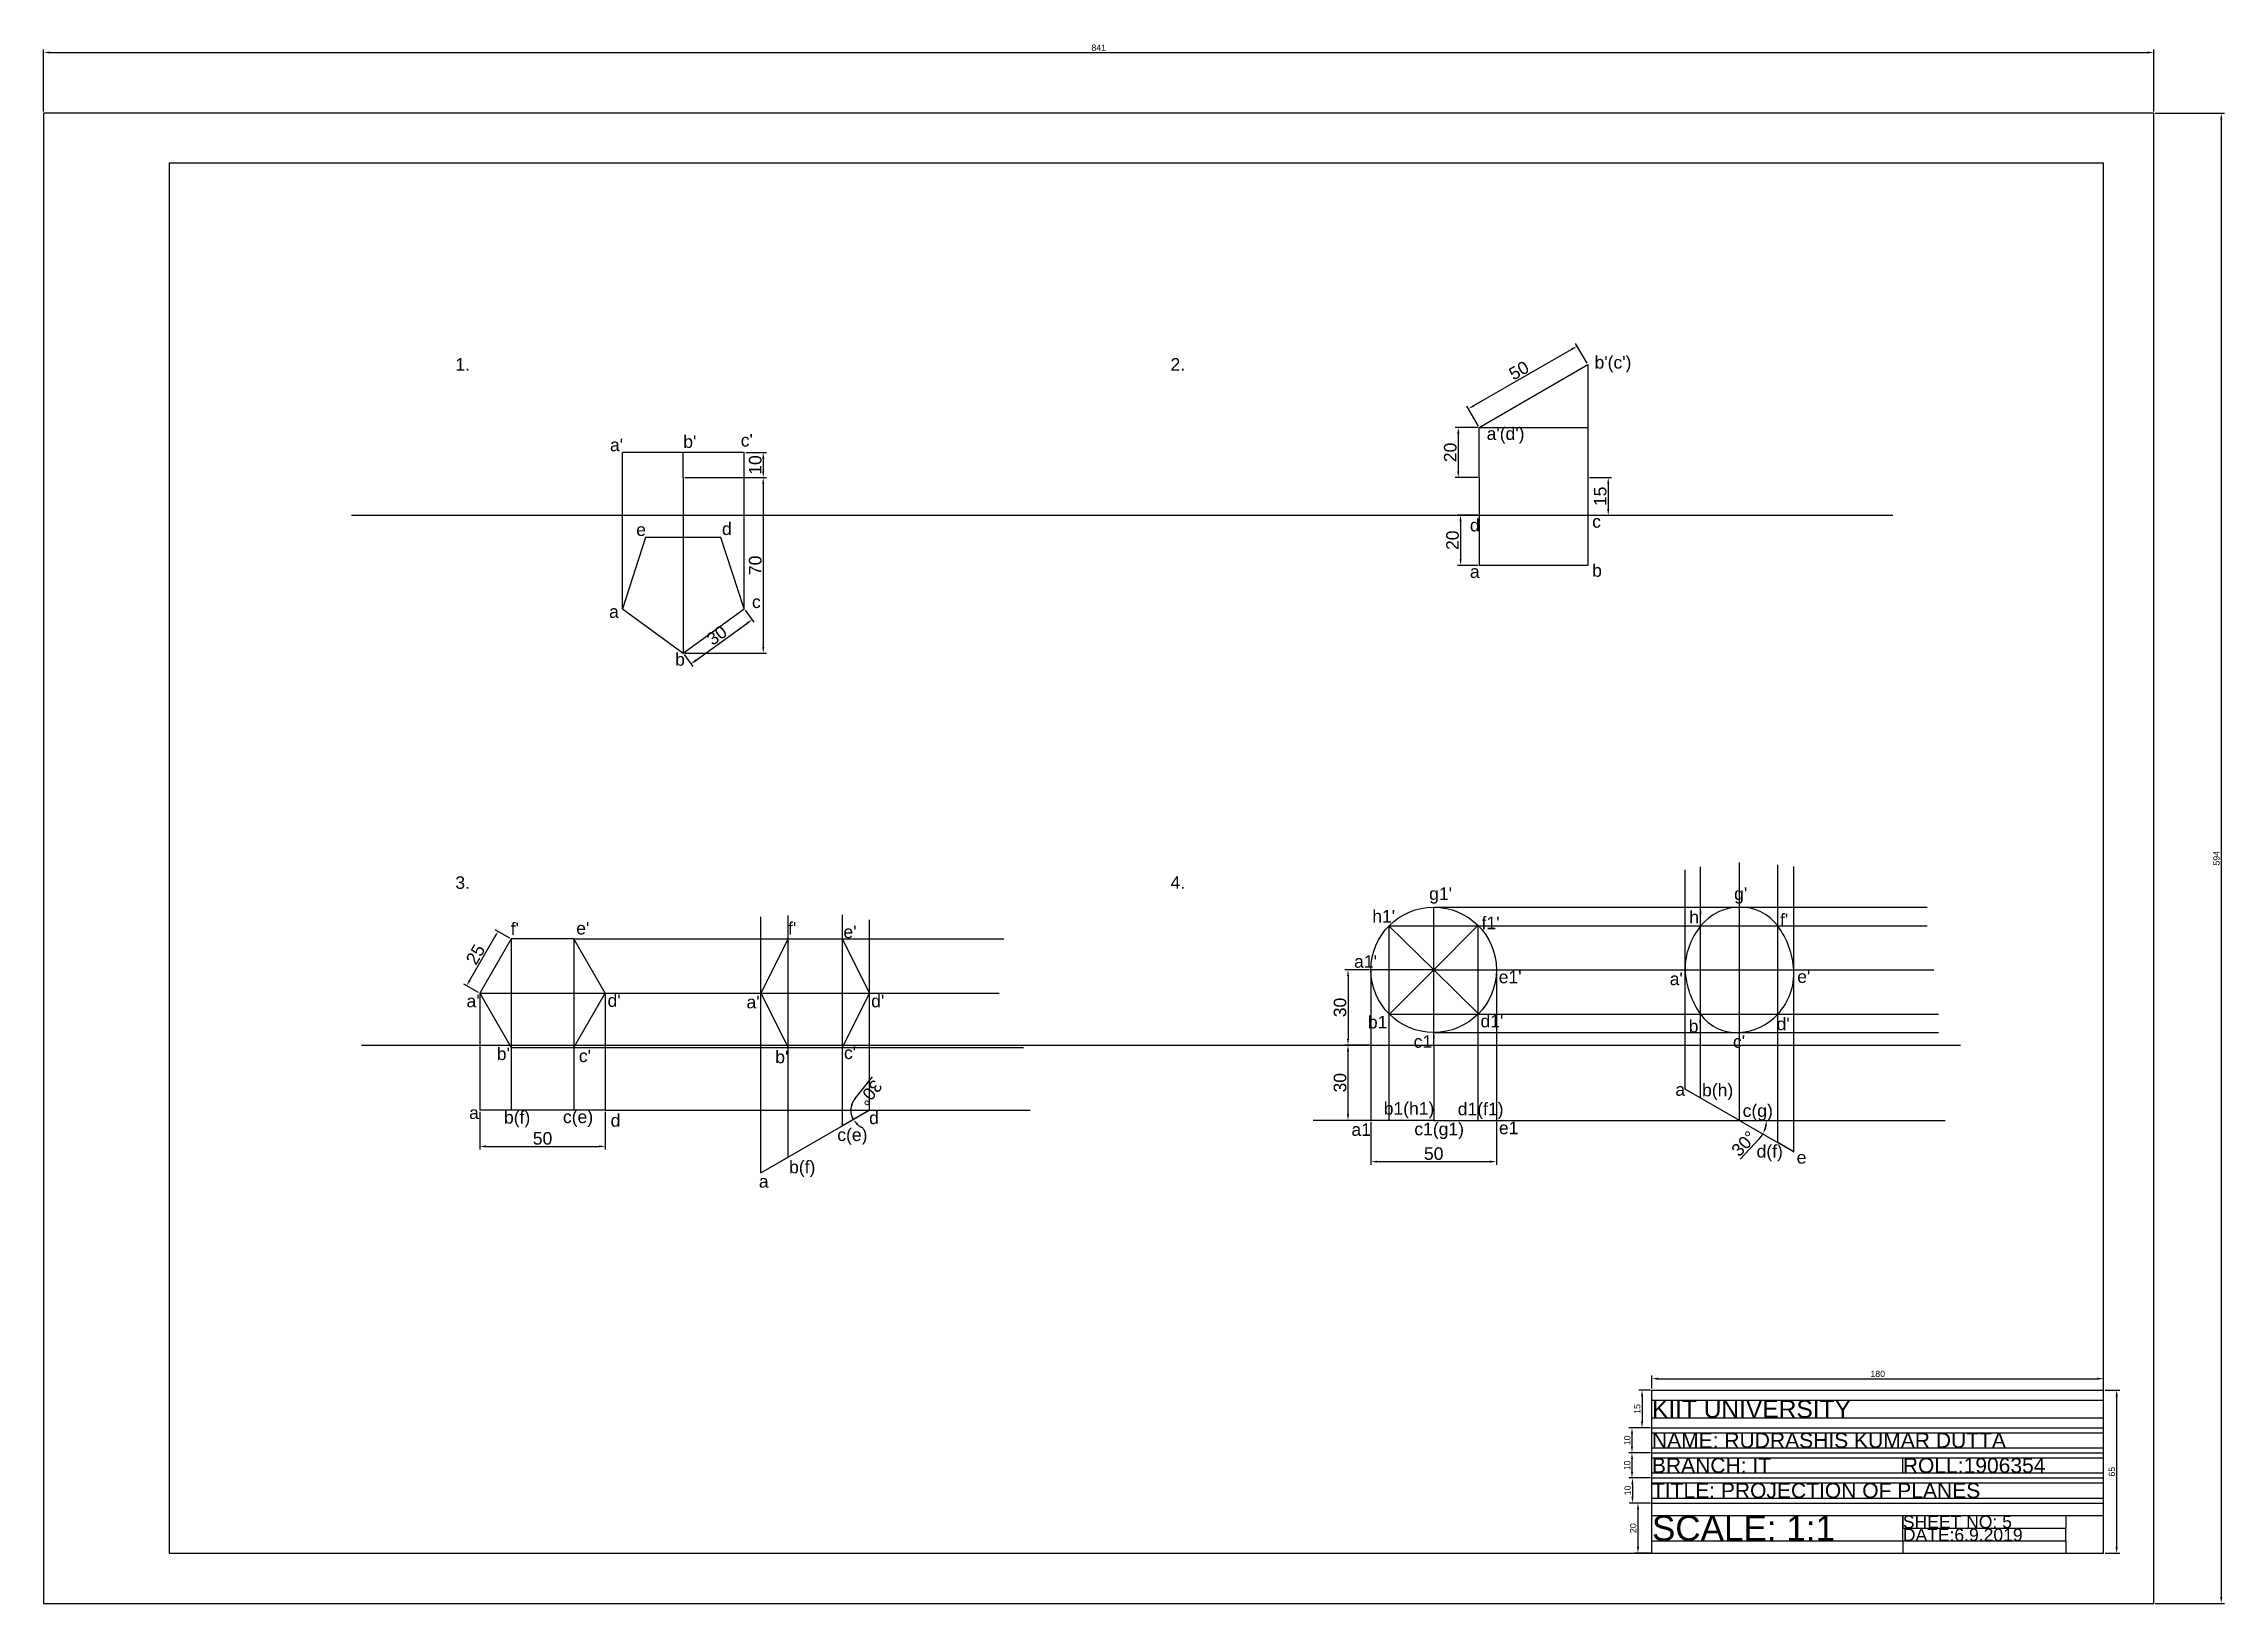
# Model space of a CAD drawing. Header units: millimetres. Extents: x 1574 to 2443, y 1387 to 2008.
import ezdxf

# ---------------------------------------------------------------- set-up
doc = ezdxf.new("R2010")
doc.units = ezdxf.units.MM
doc.styles.get("Standard").update_dxf_attribs({"font": 'arial.ttf', "height": 5})
doc.dimstyles.new('ISO-25', dxfattribs={"dimtxt": 2.5, "dimasz": 2.5, "dimexe": 1.25, "dimexo": 0.625, "dimtad": 1, "dimtxsty": 'Standard', "dimcen": 2.5, "dimadec": 0, "dimazin": 0, "dimtfac": 1, "dimtmove": 0, "dimatfit": 3, "dimfxl": 1, "dimarcsym": 0})

# ---------------------------------------------------------------- blocks, each defined once
blk = doc.blocks.new('*D1')
at = {"color": 0, "lineweight": -2, "transparency": 16777216}
for p, q in [((1573.75, 1981.27), (1573.75, 2006.07)), ((1576.25, 2004.82), (2412.25, 2004.82)), ((2414.75, 1981.27), (2414.75, 2006.07))]:
    blk.add_line(p, q, dxfattribs=at)
at = {"color": 0, "transparency": 16777216}
for points in [[(1576.25, 2005.23), (1576.25, 2004.4), (1573.75, 2004.82)], [(2412.25, 2005.23), (2412.25, 2004.4), (2414.75, 2004.82)]]:
    blk.add_solid(points, dxfattribs=at)
at = {"layer": 'Defpoints', "color": 0, "transparency": 16777216}
for p in [(2414.75, 2004.82), (1573.75, 1980.65), (2414.75, 1980.65)]:
    blk.add_point(p, dxfattribs=at)
at = {"color": 0, "transparency": 16777216, "insert": (1994.25, 2006.72), "char_height": 2.5, "attachment_point": 5}
blk.add_mtext('841', dxfattribs=at)
blk = doc.blocks.new('*D2')
at = {"color": 0, "lineweight": -2, "transparency": 16777216}
for p, q in [((2415.37, 1980.65), (2442.9, 1980.65)), ((2441.65, 1978.15), (2441.65, 1389.15)), ((2415.37, 1386.65), (2442.9, 1386.65))]:
    blk.add_line(p, q, dxfattribs=at)
at = {"color": 0, "transparency": 16777216}
for points in [[(2441.24, 1978.15), (2442.07, 1978.15), (2441.65, 1980.65)], [(2441.24, 1389.15), (2442.07, 1389.15), (2441.65, 1386.65)]]:
    blk.add_solid(points, dxfattribs=at)
at = {"layer": 'Defpoints', "color": 0, "transparency": 16777216}
for p in [(2414.75, 1980.65), (2414.75, 1386.65), (2441.65, 1386.65)]:
    blk.add_point(p, dxfattribs=at)
at = {"color": 0, "transparency": 16777216, "insert": (2439.75, 1683.65), "char_height": 2.5, "attachment_point": 5, "rotation": 90}
blk.add_mtext('594', dxfattribs=at)
blk = doc.blocks.new('*D3')
at = {"color": 0, "lineweight": -2, "transparency": 16777216}
for p, q in [((2214.75, 1472.27), (2214.75, 1477.46)), ((2217.25, 1476.21), (2392.25, 1476.21)), ((2394.75, 1472.27), (2394.75, 1477.46))]:
    blk.add_line(p, q, dxfattribs=at)
at = {"color": 0, "transparency": 16777216}
for points in [[(2217.25, 1476.62), (2217.25, 1475.79), (2214.75, 1476.21)], [(2392.25, 1476.62), (2392.25, 1475.79), (2394.75, 1476.21)]]:
    blk.add_solid(points, dxfattribs=at)
at = {"layer": 'Defpoints', "color": 0, "transparency": 16777216}
for p in [(2214.75, 1471.65), (2394.75, 1476.21), (2394.75, 1471.65)]:
    blk.add_point(p, dxfattribs=at)
at = {"color": 0, "transparency": 16777216, "insert": (2304.75, 1478.11), "char_height": 2.5, "attachment_point": 5}
blk.add_mtext('180', dxfattribs=at)
blk = doc.blocks.new('*D4')
at = {"color": 0, "lineweight": -2, "transparency": 16777216}
for p, q in [((2395.37, 1471.65), (2401.22, 1471.65)), ((2399.97, 1469.15), (2399.97, 1409.15)), ((2395.37, 1406.65), (2401.22, 1406.65))]:
    blk.add_line(p, q, dxfattribs=at)
at = {"color": 0, "transparency": 16777216}
for points in [[(2399.55, 1469.15), (2400.39, 1469.15), (2399.97, 1471.65)], [(2399.55, 1409.15), (2400.39, 1409.15), (2399.97, 1406.65)]]:
    blk.add_solid(points, dxfattribs=at)
at = {"layer": 'Defpoints', "color": 0, "transparency": 16777216}
for p in [(2394.75, 1471.65), (2394.75, 1406.65), (2399.97, 1406.65)]:
    blk.add_point(p, dxfattribs=at)
at = {"color": 0, "transparency": 16777216, "insert": (2398.07, 1439.15), "char_height": 2.5, "attachment_point": 5, "rotation": 90}
blk.add_mtext('65', dxfattribs=at)
blk = doc.blocks.new('*D5')
at = {"color": 0, "lineweight": -2, "transparency": 16777216}
for p, q in [((2214.12, 1471.65), (2209.56, 1471.65)), ((2210.81, 1469.15), (2210.81, 1459.15)), ((2214.12, 1456.65), (2209.56, 1456.65))]:
    blk.add_line(p, q, dxfattribs=at)
at = {"color": 0, "transparency": 16777216}
for points in [[(2210.39, 1469.15), (2211.23, 1469.15), (2210.81, 1471.65)], [(2210.39, 1459.15), (2211.23, 1459.15), (2210.81, 1456.65)]]:
    blk.add_solid(points, dxfattribs=at)
at = {"layer": 'Defpoints', "color": 0, "transparency": 16777216}
for p in [(2214.75, 1471.65), (2210.81, 1456.65), (2214.75, 1456.65)]:
    blk.add_point(p, dxfattribs=at)
at = {"color": 0, "transparency": 16777216, "insert": (2208.91, 1464.15), "char_height": 2.5, "attachment_point": 5, "rotation": 90}
blk.add_mtext('15', dxfattribs=at)
blk = doc.blocks.new('*D6')
at = {"color": 0, "lineweight": -2, "transparency": 16777216}
for p, q in [((2214.12, 1456.65), (2205.55, 1456.65)), ((2206.8, 1454.15), (2206.8, 1449.15)), ((2214.12, 1446.65), (2205.55, 1446.65))]:
    blk.add_line(p, q, dxfattribs=at)
at = {"color": 0, "transparency": 16777216}
for points in [[(2206.39, 1454.15), (2207.22, 1454.15), (2206.8, 1456.65)], [(2206.39, 1449.15), (2207.22, 1449.15), (2206.8, 1446.65)]]:
    blk.add_solid(points, dxfattribs=at)
at = {"layer": 'Defpoints', "color": 0, "transparency": 16777216}
for p in [(2214.75, 1456.65), (2206.8, 1446.65), (2214.75, 1446.65)]:
    blk.add_point(p, dxfattribs=at)
at = {"color": 0, "transparency": 16777216, "insert": (2204.9, 1451.65), "char_height": 2.5, "attachment_point": 5, "rotation": 90}
blk.add_mtext('10', dxfattribs=at)
blk = doc.blocks.new('*D7')
at = {"color": 0, "lineweight": -2, "transparency": 16777216}
for p, q in [((2214.12, 1446.65), (2205.55, 1446.65)), ((2206.8, 1444.15), (2206.8, 1439.15)), ((2214.12, 1436.65), (2205.55, 1436.65))]:
    blk.add_line(p, q, dxfattribs=at)
at = {"color": 0, "transparency": 16777216}
for points in [[(2206.39, 1444.15), (2207.22, 1444.15), (2206.8, 1446.65)], [(2206.39, 1439.15), (2207.22, 1439.15), (2206.8, 1436.65)]]:
    blk.add_solid(points, dxfattribs=at)
at = {"layer": 'Defpoints', "color": 0, "transparency": 16777216}
for p in [(2214.75, 1446.65), (2206.8, 1436.65), (2214.75, 1436.65)]:
    blk.add_point(p, dxfattribs=at)
at = {"color": 0, "transparency": 16777216, "insert": (2204.9, 1441.65), "char_height": 2.5, "attachment_point": 5, "rotation": 90}
blk.add_mtext('10', dxfattribs=at)
blk = doc.blocks.new('*D8')
at = {"color": 0, "lineweight": -2, "transparency": 16777216}
for p, q in [((2214.12, 1436.65), (2205.73, 1436.65)), ((2206.98, 1434.15), (2206.98, 1429.15)), ((2214.12, 1426.65), (2205.73, 1426.65))]:
    blk.add_line(p, q, dxfattribs=at)
at = {"color": 0, "transparency": 16777216}
for points in [[(2206.57, 1434.15), (2207.4, 1434.15), (2206.98, 1436.65)], [(2206.57, 1429.15), (2207.4, 1429.15), (2206.98, 1426.65)]]:
    blk.add_solid(points, dxfattribs=at)
at = {"layer": 'Defpoints', "color": 0, "transparency": 16777216}
for p in [(2214.75, 1436.65), (2206.98, 1426.65), (2214.75, 1426.65)]:
    blk.add_point(p, dxfattribs=at)
at = {"color": 0, "transparency": 16777216, "insert": (2205.08, 1431.65), "char_height": 2.5, "attachment_point": 5, "rotation": 90}
blk.add_mtext('10', dxfattribs=at)
blk = doc.blocks.new('*D9')
at = {"color": 0, "lineweight": -2, "transparency": 16777216}
for p, q in [((2214.12, 1426.65), (2207.92, 1426.65)), ((2209.17, 1424.15), (2209.17, 1409.15)), ((2214.12, 1406.65), (2207.92, 1406.65))]:
    blk.add_line(p, q, dxfattribs=at)
at = {"color": 0, "transparency": 16777216}
for points in [[(2208.75, 1424.15), (2209.59, 1424.15), (2209.17, 1426.65)], [(2208.75, 1409.15), (2209.59, 1409.15), (2209.17, 1406.65)]]:
    blk.add_solid(points, dxfattribs=at)
at = {"layer": 'Defpoints', "color": 0, "transparency": 16777216}
for p in [(2214.75, 1426.65), (2209.17, 1406.65), (2214.75, 1406.65)]:
    blk.add_point(p, dxfattribs=at)
at = {"color": 0, "transparency": 16777216, "insert": (2207.27, 1416.65), "char_height": 2.5, "attachment_point": 5, "rotation": 90}
blk.add_mtext('20', dxfattribs=at)
blk = doc.blocks.new('*D10')
at = {"color": 0, "lineweight": -2, "transparency": 16777216}
for p, q in [((1853.32, 1782.53), (1856.81, 1777.73)), ((1833.83, 1762.58), (1854.05, 1777.27)), ((1829.05, 1764.89), (1832.54, 1760.1))]:
    blk.add_line(p, q, dxfattribs=at)
at = {"color": 0, "transparency": 16777216}
for points in [[(1853.81, 1777.61), (1854.3, 1776.93), (1856.07, 1778.74)], [(1833.58, 1762.91), (1834.07, 1762.24), (1831.8, 1761.11)]]:
    blk.add_solid(points, dxfattribs=at)
at = {"layer": 'Defpoints', "color": 0, "transparency": 16777216}
for p in [(1852.96, 1783.03), (1856.07, 1778.74), (1828.69, 1765.4)]:
    blk.add_point(p, dxfattribs=at)
at = {"color": 0, "transparency": 16777216, "insert": (1842.07, 1772.5), "char_height": 5, "attachment_point": 5, "rotation": 36}
blk.add_mtext('30', dxfattribs=at)
blk = doc.blocks.new('*D11')
at = {"color": 0, "lineweight": -2, "transparency": 16777216}
for p, q in [((1853.58, 1845.4), (1861.8, 1845.4)), ((1860.55, 1842.9), (1860.55, 1837.9)), ((1853.58, 1835.4), (1861.8, 1835.4))]:
    blk.add_line(p, q, dxfattribs=at)
at = {"color": 0, "transparency": 16777216}
for points in [[(1860.14, 1842.9), (1860.97, 1842.9), (1860.55, 1845.4)], [(1860.14, 1837.9), (1860.97, 1837.9), (1860.55, 1835.4)]]:
    blk.add_solid(points, dxfattribs=at)
at = {"layer": 'Defpoints', "color": 0, "transparency": 16777216}
for p in [(1852.96, 1845.4), (1852.96, 1835.4), (1860.55, 1835.4)]:
    blk.add_point(p, dxfattribs=at)
at = {"color": 0, "transparency": 16777216, "insert": (1857.38, 1840.4), "char_height": 5, "attachment_point": 5, "rotation": 90}
blk.add_mtext('10', dxfattribs=at)
blk = doc.blocks.new('*D12')
at = {"color": 0, "lineweight": -2, "transparency": 16777216}
for p, q in [((1829.31, 1835.4), (1861.8, 1835.4)), ((1860.55, 1832.9), (1860.55, 1767.9)), ((1829.31, 1765.4), (1861.8, 1765.4))]:
    blk.add_line(p, q, dxfattribs=at)
at = {"color": 0, "transparency": 16777216}
for points in [[(1860.14, 1832.9), (1860.97, 1832.9), (1860.55, 1835.4)], [(1860.14, 1767.9), (1860.97, 1767.9), (1860.55, 1765.4)]]:
    blk.add_solid(points, dxfattribs=at)
at = {"layer": 'Defpoints', "color": 0, "transparency": 16777216}
for p in [(1828.69, 1835.4), (1828.69, 1765.4), (1860.55, 1765.4)]:
    blk.add_point(p, dxfattribs=at)
at = {"color": 0, "transparency": 16777216, "insert": (1857.38, 1800.4), "char_height": 5, "attachment_point": 5, "rotation": 90}
blk.add_mtext('70', dxfattribs=at)
blk = doc.blocks.new('*D13')
at = {"color": 0, "lineweight": -2, "transparency": 16777216}
for p, q in [((2143.82, 1864.06), (2182.79, 1886.56)), ((2188.93, 1880.94), (2184.33, 1888.89)), ((2145.62, 1855.94), (2141.03, 1863.89))]:
    blk.add_line(p, q, dxfattribs=at)
at = {"color": 0, "transparency": 16777216}
for points in [[(2182.59, 1886.92), (2183, 1886.2), (2184.96, 1887.81)], [(2143.61, 1864.42), (2144.03, 1863.7), (2141.66, 1862.81)]]:
    blk.add_solid(points, dxfattribs=at)
at = {"layer": 'Defpoints', "color": 0, "transparency": 16777216}
for p in [(2184.96, 1887.81), (2189.24, 1880.4), (2145.94, 1855.4)]:
    blk.add_point(p, dxfattribs=at)
at = {"color": 0, "transparency": 16777216, "insert": (2161.72, 1878.06), "char_height": 5, "attachment_point": 5, "rotation": 30}
blk.add_mtext('50', dxfattribs=at)
blk = doc.blocks.new('*D14')
at = {"color": 0, "lineweight": -2, "transparency": 16777216}
for p, q in [((2145.31, 1820.4), (2137.22, 1820.4)), ((2138.47, 1817.9), (2138.47, 1802.9)), ((2145.31, 1800.4), (2137.22, 1800.4))]:
    blk.add_line(p, q, dxfattribs=at)
at = {"color": 0, "transparency": 16777216}
for points in [[(2138.05, 1817.9), (2138.88, 1817.9), (2138.47, 1820.4)], [(2138.05, 1802.9), (2138.88, 1802.9), (2138.47, 1800.4)]]:
    blk.add_solid(points, dxfattribs=at)
at = {"layer": 'Defpoints', "color": 0, "transparency": 16777216}
for p in [(2145.94, 1820.4), (2138.47, 1800.4), (2145.94, 1800.4)]:
    blk.add_point(p, dxfattribs=at)
at = {"color": 0, "transparency": 16777216, "insert": (2135.29, 1810.4), "char_height": 5, "attachment_point": 5, "rotation": 90}
blk.add_mtext('20', dxfattribs=at)
blk = doc.blocks.new('*D15')
at = {"color": 0, "lineweight": -2, "transparency": 16777216}
for p, q in [((2189.86, 1835.4), (2198.58, 1835.4)), ((2197.33, 1832.9), (2197.33, 1822.9)), ((2189.86, 1820.4), (2198.58, 1820.4))]:
    blk.add_line(p, q, dxfattribs=at)
at = {"color": 0, "transparency": 16777216}
for points in [[(2196.91, 1832.9), (2197.75, 1832.9), (2197.33, 1835.4)], [(2196.91, 1822.9), (2197.75, 1822.9), (2197.33, 1820.4)]]:
    blk.add_solid(points, dxfattribs=at)
at = {"layer": 'Defpoints', "color": 0, "transparency": 16777216}
for p in [(2189.24, 1835.4), (2189.24, 1820.4), (2197.33, 1820.4)]:
    blk.add_point(p, dxfattribs=at)
at = {"color": 0, "transparency": 16777216, "insert": (2194.15, 1827.9), "char_height": 5, "attachment_point": 5, "rotation": 90}
blk.add_mtext('15', dxfattribs=at)
blk = doc.blocks.new('*D16')
at = {"color": 0, "lineweight": -2, "transparency": 16777216}
for p, q in [((2145.31, 1855.4), (2136.32, 1855.4)), ((2137.57, 1852.9), (2137.57, 1837.9)), ((2145.31, 1835.4), (2136.32, 1835.4))]:
    blk.add_line(p, q, dxfattribs=at)
at = {"color": 0, "transparency": 16777216}
for points in [[(2137.15, 1852.9), (2137.99, 1852.9), (2137.57, 1855.4)], [(2137.15, 1837.9), (2137.99, 1837.9), (2137.57, 1835.4)]]:
    blk.add_solid(points, dxfattribs=at)
at = {"layer": 'Defpoints', "color": 0, "transparency": 16777216}
for p in [(2145.94, 1855.4), (2137.57, 1835.4), (2145.94, 1835.4)]:
    blk.add_point(p, dxfattribs=at)
at = {"color": 0, "transparency": 16777216, "insert": (2134.39, 1845.4), "char_height": 5, "attachment_point": 5, "rotation": 90}
blk.add_mtext('20', dxfattribs=at)
blk = doc.blocks.new('*D17')
at = {"color": 0, "lineweight": -2, "transparency": 16777216}
for p, q in [((1747.61, 1582.58), (1747.61, 1567.55)), ((1797.61, 1582.58), (1797.61, 1567.55)), ((1750.11, 1568.8), (1795.11, 1568.8))]:
    blk.add_line(p, q, dxfattribs=at)
at = {"color": 0, "transparency": 16777216}
for points in [[(1750.11, 1569.21), (1750.11, 1568.38), (1747.61, 1568.8)], [(1795.11, 1569.21), (1795.11, 1568.38), (1797.61, 1568.8)]]:
    blk.add_solid(points, dxfattribs=at)
at = {"layer": 'Defpoints', "color": 0, "transparency": 16777216}
for p in [(1747.61, 1583.21), (1797.61, 1583.21), (1797.61, 1568.8)]:
    blk.add_point(p, dxfattribs=at)
at = {"color": 0, "transparency": 16777216, "insert": (1772.61, 1571.97), "char_height": 5, "attachment_point": 5}
blk.add_mtext('50', dxfattribs=at)
blk = doc.blocks.new('*D18')
at = {"color": 0, "lineweight": -2, "transparency": 16777216}
for p, q in [((1743.62, 1635.05), (1753.62, 1652.37)), ((1759.57, 1651.82), (1753.78, 1655.16)), ((1747.07, 1630.17), (1741.28, 1633.51))]:
    blk.add_line(p, q, dxfattribs=at)
at = {"color": 0, "transparency": 16777216}
for points in [[(1753.26, 1652.58), (1753.98, 1652.16), (1754.87, 1654.54)], [(1743.26, 1635.26), (1743.98, 1634.84), (1742.37, 1632.88)]]:
    blk.add_solid(points, dxfattribs=at)
at = {"layer": 'Defpoints', "color": 0, "transparency": 16777216}
for p in [(1754.87, 1654.54), (1760.11, 1651.51), (1747.61, 1629.86)]:
    blk.add_point(p, dxfattribs=at)
at = {"color": 0, "transparency": 16777216, "insert": (1745.87, 1645.3), "char_height": 5, "attachment_point": 5, "rotation": 60}
blk.add_mtext('25', dxfattribs=at)
blk = doc.blocks.new('*D19')
at = {"color": 0, "lineweight": -2, "transparency": 16777216}
blk.add_line((1897.16, 1587.92), (1904.16, 1596.47), dxfattribs=at)
for start, end in [(140.70514, 180), (180, 210), (141.28689, 160.64345), (229.35655, 248.71311)]:
    blk.add_arc((1902.91, 1583.21), 7.44, start, end, dxfattribs=at)
at = {"color": 0, "transparency": 16777216}
for points in [[(1896.31, 1585.6), (1895.49, 1585.74), (1895.48, 1583.21)], [(1897.75, 1577.3), (1898.39, 1577.83), (1896.47, 1579.49)]]:
    blk.add_solid(points, dxfattribs=at)
at = {"layer": 'Defpoints', "color": 0, "transparency": 16777216}
for p in [(1797.61, 1583.21), (1902.91, 1583.21), (1966.98, 1583.21), (1892.09, 1576.96), (1895.93, 1580.67)]:
    blk.add_point(p, dxfattribs=at)
at = {"color": 0, "transparency": 16777216, "insert": (1903.12, 1590.18), "char_height": 5, "attachment_point": 5, "rotation": 230.70514}
blk.add_mtext('30°', dxfattribs=at)
blk = doc.blocks.new('*D20')
at = {"color": 0, "lineweight": -2, "transparency": 16777216}
for p, q in [((2102.15, 1639.17), (2092.37, 1639.17)), ((2093.62, 1636.67), (2093.62, 1611.67)), ((2102.15, 1609.17), (2092.37, 1609.17))]:
    blk.add_line(p, q, dxfattribs=at)
at = {"color": 0, "transparency": 16777216}
for points in [[(2093.2, 1636.67), (2094.03, 1636.67), (2093.62, 1639.17)], [(2093.2, 1611.67), (2094.03, 1611.67), (2093.62, 1609.17)]]:
    blk.add_solid(points, dxfattribs=at)
at = {"layer": 'Defpoints', "color": 0, "transparency": 16777216}
for p in [(2102.77, 1639.17), (2093.62, 1609.17), (2102.77, 1609.17)]:
    blk.add_point(p, dxfattribs=at)
at = {"color": 0, "transparency": 16777216, "insert": (2090.44, 1624.17), "char_height": 5, "attachment_point": 5, "rotation": 90}
blk.add_mtext('30', dxfattribs=at)
blk = doc.blocks.new('*D21')
at = {"color": 0, "lineweight": -2, "transparency": 16777216}
for p, q in [((2102.15, 1609.17), (2092.37, 1609.17)), ((2093.62, 1581.67), (2093.62, 1606.67)), ((2102.15, 1579.17), (2092.37, 1579.17))]:
    blk.add_line(p, q, dxfattribs=at)
at = {"color": 0, "transparency": 16777216}
for points in [[(2093.2, 1606.67), (2094.03, 1606.67), (2093.62, 1609.17)], [(2093.2, 1581.67), (2094.03, 1581.67), (2093.62, 1579.17)]]:
    blk.add_solid(points, dxfattribs=at)
at = {"layer": 'Defpoints', "color": 0, "transparency": 16777216}
for p in [(2093.62, 1609.17), (2102.77, 1609.17), (2102.77, 1579.17)]:
    blk.add_point(p, dxfattribs=at)
at = {"color": 0, "transparency": 16777216, "insert": (2090.44, 1594.17), "char_height": 5, "attachment_point": 5, "rotation": 90}
blk.add_mtext('30', dxfattribs=at)
blk = doc.blocks.new('*D22')
at = {"color": 0, "lineweight": -2, "transparency": 16777216}
for p, q in [((2102.77, 1578.55), (2102.77, 1561.47)), ((2152.77, 1578.55), (2152.77, 1561.47)), ((2105.27, 1562.72), (2150.27, 1562.72))]:
    blk.add_line(p, q, dxfattribs=at)
at = {"color": 0, "transparency": 16777216}
for points in [[(2105.27, 1563.13), (2105.27, 1562.3), (2102.77, 1562.72)], [(2150.27, 1563.13), (2150.27, 1562.3), (2152.77, 1562.72)]]:
    blk.add_solid(points, dxfattribs=at)
at = {"layer": 'Defpoints', "color": 0, "transparency": 16777216}
for p in [(2102.77, 1579.17), (2152.77, 1579.17), (2152.77, 1562.72)]:
    blk.add_point(p, dxfattribs=at)
at = {"color": 0, "transparency": 16777216, "insert": (2127.77, 1565.89), "char_height": 5, "attachment_point": 5}
blk.add_mtext('50', dxfattribs=at)
blk = doc.blocks.new('*D23')
at = {"color": 0, "lineweight": -2, "transparency": 16777216}
blk.add_line((2257.48, 1571.75), (2249.91, 1563.7), dxfattribs=at)
for start, end in [(316.73852, 330), (343.26148, 346.73852)]:
    blk.add_arc((2249.6, 1579.17), 10.83, start, end, dxfattribs=at)
at = {"color": 0, "transparency": 16777216}
for points in [[(2260.35, 1575.89), (2259.59, 1576.22), (2258.98, 1573.76)], [(2259.72, 1576.74), (2260.55, 1576.64), (2260.43, 1579.17)]]:
    blk.add_solid(points, dxfattribs=at)
at = {"layer": 'Defpoints', "color": 0, "transparency": 16777216}
for p in [(2127.77, 1579.17), (2249.6, 1579.17), (2260.26, 1577.29), (2331.66, 1579.17), (2271.25, 1566.67)]:
    blk.add_point(p, dxfattribs=at)
at = {"color": 0, "transparency": 16777216, "insert": (2251.38, 1569.91), "char_height": 5, "attachment_point": 5, "rotation": 46.73852}
blk.add_mtext('30°', dxfattribs=at)

msp = doc.modelspace()

# ---------------------------------------------------------------- linework, layer by layer
for p, q in [((2414.747, 1980.649), (1573.747, 1980.649)), ((1573.747, 1980.649), (1573.747, 1386.649)), ((2414.747, 1386.649), (2414.747, 1980.649)), ((2394.747, 1960.649), (1623.747, 1960.649)), ((1623.747, 1960.649), (1623.747, 1406.649)), ((2394.747, 1406.649), (2394.747, 1960.649)), ((2145.936, 1855.4), (2189.238, 1880.4)), ((2189.238, 1880.4), (2189.238, 1835.4)), ((2145.936, 1835.4), (2145.936, 1855.4)), ((2145.936, 1855.4), (2189.238, 1855.4)), ((1804.415, 1835.4), (1804.415, 1845.4)), ((1852.956, 1845.4), (1804.415, 1845.4)), ((1828.685, 1835.4), (1828.685, 1845.4)), ((1852.956, 1835.4), (1852.956, 1845.4)), ((1804.415, 1783.033), (1804.415, 1835.4)), ((1828.685, 1835.4), (1828.685, 1765.4)), ((1852.956, 1783.033), (1852.956, 1835.4)), ((2145.936, 1835.4), (2145.936, 1820.4)), ((2189.238, 1835.4), (2189.238, 1820.4)), ((1696.483, 1820.378), (2310.705, 1820.378)), ((2145.936, 1820.4), (2145.936, 1800.4)), ((2145.936, 1820.4), (2189.238, 1820.4)), ((2189.238, 1820.4), (2189.238, 1800.4)), ((2189.238, 1800.4), (2145.936, 1800.4)), ((2227.951, 1591.672), (2227.951, 1679.071)), ((2234.146, 1588.143), (2234.146, 1680.17)), ((2249.601, 1579.172), (2249.601, 1681.929)), ((2264.869, 1570.357), (2264.869, 1681.049)), ((2271.252, 1566.672), (2271.252, 1680.39)), ((1859.613, 1558.208), (1859.613, 1660.299)), ((1870.438, 1564.458), (1870.438, 1660.87)), ((1892.089, 1576.958), (1892.089, 1661.069)), ((2127.774, 1639.172), (2127.774, 1664.172)), ((2127.774, 1664.172), (2324.404, 1664.172)), ((1760.109, 1651.51), (1760.109, 1583.208)), ((1785.109, 1651.51), (1956.476, 1651.51)), ((1785.109, 1651.51), (1785.109, 1583.208)), ((1870.438, 1651.51), (1859.613, 1629.859)), ((1870.792, 1651.51), (1892.089, 1651.51)), ((1902.914, 1629.859), (1892.089, 1651.51)), ((1902.914, 1583.208), (1902.914, 1659.103)), ((2127.774, 1639.172), (2109.903, 1656.653)), ((2109.903, 1656.653), (2109.903, 1579.172)), ((2109.903, 1656.653), (2324.404, 1656.653)), ((2127.774, 1639.172), (2145.409, 1656.892)), ((2145.409, 1656.892), (2145.409, 1579.172)), ((2127.774, 1639.172), (2102.774, 1639.172)), ((2102.774, 1639.172), (2102.774, 1579.172)), ((2127.774, 1639.172), (2110.139, 1621.451)), ((2127.774, 1609.172), (2127.774, 1639.172)), ((2127.774, 1639.172), (2152.774, 1639.172)), ((2127.774, 1639.172), (2145.645, 1621.69)), ((2152.774, 1639.172), (2327.044, 1639.172)), ((2152.774, 1639.172), (2152.774, 1579.172)), ((1747.609, 1629.859), (1747.609, 1598.208)), ((1747.609, 1629.859), (1954.531, 1629.859)), ((1797.609, 1629.859), (1797.609, 1598.208)), ((1859.613, 1629.859), (1870.438, 1608.208)), ((1892.089, 1608.208), (1902.914, 1629.859)), ((2110.139, 1621.451), (2329.024, 1621.451)), ((1700.38, 1609.172), (2337.688, 1609.172)), ((1785.109, 1608.208), (1964.259, 1608.208)), ((1870.438, 1608.208), (1892.089, 1608.208)), ((2127.774, 1614.172), (2329.024, 1614.172)), ((2127.774, 1609.172), (2127.774, 1579.172)), ((1747.609, 1598.208), (1747.609, 1583.208)), ((1797.609, 1598.208), (1797.609, 1583.208)), ((2249.601, 1579.172), (2227.951, 1591.672)), ((2227.951, 1591.672), (2234.146, 1588.143)), ((1797.609, 1583.208), (1747.609, 1583.208)), ((1797.609, 1583.208), (1966.983, 1583.208)), ((1859.613, 1558.208), (1902.914, 1583.208)), ((1902.914, 1583.208), (1892.089, 1576.958)), ((2127.774, 1579.172), (2079.756, 1579.172)), ((2127.774, 1579.172), (2331.664, 1579.172)), ((2249.601, 1579.172), (2271.252, 1566.672)), ((2271.252, 1566.672), (2264.869, 1570.357)), ((1859.613, 1558.208), (1870.438, 1564.458)), ((2214.747, 1471.649), (2394.747, 1471.649)), ((2214.747, 1406.649), (2214.747, 1471.649)), ((2214.747, 1467.649), (2394.747, 1467.649)), ((2214.747, 1460.649), (2394.747, 1460.649)), ((2214.747, 1456.649), (2394.747, 1456.649)), ((2214.747, 1456.649), (2394.747, 1456.649)), ((2214.747, 1454.649), (2394.747, 1454.649)), ((2214.747, 1448.649), (2394.747, 1448.649)), ((2214.747, 1446.649), (2394.747, 1446.649)), ((2214.747, 1444.649), (2394.747, 1444.649)), ((2314.747, 1438.649), (2314.747, 1444.649)), ((2214.747, 1438.649), (2394.747, 1438.649)), ((2214.747, 1436.649), (2394.747, 1436.649)), ((2214.747, 1434.649), (2394.747, 1434.649)), ((2214.747, 1428.649), (2394.747, 1428.649)), ((2214.747, 1426.649), (2394.747, 1426.649)), ((2214.747, 1421.649), (2394.747, 1421.649)), ((2314.747, 1416.649), (2314.747, 1421.649)), ((2314.747, 1421.649), (2314.747, 1416.649)), ((2379.747, 1421.649), (2379.747, 1416.649)), ((2214.747, 1411.649), (2379.747, 1411.649)), ((2314.747, 1416.649), (2379.747, 1416.649)), ((2314.747, 1411.649), (2314.747, 1416.649)), ((2314.747, 1411.649), (2379.747, 1411.649)), ((2314.747, 1411.649), (2314.747, 1406.649)), ((2379.747, 1411.649), (2379.747, 1416.649)), ((2379.747, 1411.649), (2379.747, 1406.649)), ((1623.747, 1406.649), (2394.747, 1406.649)), ((1573.747, 1386.649), (2414.747, 1386.649))]:
    msp.add_line(p, q)
for points in [[(1828.685, 1765.4), (1852.956, 1783.033), (1843.685, 1811.565), (1813.685, 1811.565), (1804.415, 1783.033)], [(1760.109, 1608.208), (1785.109, 1608.208), (1797.609, 1629.859), (1785.109, 1651.51), (1760.109, 1651.51), (1747.609, 1629.859)]]:
    msp.add_lwpolyline(points, close=True)
msp.add_circle((2127.774, 1639.172), 25)
for centre, radius, start, end in [((2249.924, 1643.864), 20.31, 90.909066, 140.971681), ((2249.897, 1645.51), 18.664, 36.659215, 90.909066), ((2255.713, 1639.172), 27.762, 140.971681, 180), ((2238.744, 1637.209), 32.567, 3.454758, 36.659215), ((2261.473, 1640.948), 33.57, 183.03427, 215.507351), ((2247.45, 1637.735), 23.845, 316.929296, 3.454758), ((2248.367, 1631.597), 17.469, 215.507351, 274.051676), ((2247.966, 1637.252), 23.138, 274.051676, 316.929296)]:
    msp.add_arc(centre, radius, start, end)

# ---------------------------------------------------------------- texts
at = {"attachment_point": 1}
for s, insert, char_height, width in [('1.', (1737.84, 1883.006), 5, 5.88575), ('2.', (2022.878, 1883.006), 5, 5.88575), ("b'(c')", (2191.875, 1883.817), 5, 15.37067), ("b'", (1828.685, 1852.202), 5, 4.36414), ("c'", (1851.588, 1852.762), 5, 8.96465), ("a'(d')", (2148.876, 1855.4), 5, 15.1761), ("a'", (1799.481, 1850.896), 5, 4.93318), ('d', (1844.118, 1817.491), 5, 9.77155), ('d', (2142.216, 1818.926), 5, 13.12258), ('c', (2190.924, 1820.4), 5, 6.394), ('e', (1809.94, 1817.118), 5, 3.74493), ('a', (2142.198, 1800.4), 5, 8.12243), ('b', (2190.924, 1800.858), 5, 9.88631), ('a', (1799.108, 1784.46), 5, 5), ('c', (1856.071, 1788.379), 5, 7.59745), ('b', (1825.442, 1765.4), 5, 7.77548), ('3.', (1737.84, 1676.465), 5, 5.88575), ('4.', (2022.878, 1676.465), 5, 5.88575), ("g1'", (2125.958, 1672.036), 5, 4.40014), ("g'", (2247.512, 1672.036), 5, 4.40014), ("h1'", (2103.297, 1663.023), 5, 6.38019), ("f1'", (2146.858, 1660.385), 5, 7.48022), ("h'", (2229.628, 1662.677), 5, 6.38019), ("f'", (2265.784, 1661.569), 5, 7.48022), ("f'", (1759.885, 1658.042), 5, 4.7008), ("e'", (1786.046, 1658.246), 5, 6.33586), ("f'", (1870.456, 1658.246), 5, 4.7008), ("e'", (1892.529, 1656.816), 5, 6.33586), ("a1'", (2096.037, 1644.996), 5, 3.30009), ("e1'", (2153.679, 1638.841), 5, 7.26021), ("a'", (2221.837, 1638.075), 5, 3.30009), ("e'", (2272.66, 1638.961), 5, 7.26021), ("a'", (1742.308, 1629.246), 5, 8.78844), ("d'", (1798.513, 1629.45), 5, 6.13147), ("a'", (1853.901, 1628.838), 5, 8.78845), ("d'", (1903.566, 1629.246), 5, 6.13147), ("b1'", (2101.537, 1620.814), 5, 8.36025), ("d1'", (2146.418, 1621.254), 5, 6.38019), ("b'", (2229.406, 1619.235), 5, 8.36025), ("d'", (2264.453, 1620.122), 5, 6.38019), ("b'", (1754.366, 1608.211), 5, 8.99283), ("c'", (1892.733, 1608.62), 5, 8.37968), ("c1'", (2119.797, 1613.12), 5, 5.72017), ("c'", (2247.072, 1613.12), 5, 5.72017), ("c'", (1787.068, 1607.394), 5, 8.37968), ("b'", (1865.346, 1606.986), 5, 8.99283), ('a', (2224.083, 1593.968), 5, 5.76719), ('b(h)', (2234.73, 1593.746), 5, 4.43629), ('a', (1743.33, 1584.725), 5, 6.74462), ('b(f)', (1757.228, 1582.887), 5, 4.08765), ('c(e)', (1780.732, 1583.092), 5, 11.6498), ('d', (1799.739, 1581.662), 5, 6.13148), ('d', (1902.748, 1582.683), 5, 6.13148), ('b1(h1)', (2107.852, 1586.432), 5, 4.43629), ('d1(f1)', (2137.353, 1586.21), 5, 7.76351), ('c(g)', (2250.922, 1585.545), 5, 6.43262), ('c(e)', (1890.076, 1575.944), 5, 11.6498), ('a1', (2094.987, 1578.01), 5, 5.76719), ('c1(g1)', (2120.052, 1578.231), 5, 6.43262), ('e1', (2153.767, 1578.675), 5, 5.989), ('d(f)', (2256.468, 1569.366), 5, 7.76351), ('e', (2272.438, 1566.927), 5, 5.989), ('a', (1858.806, 1557.359), 5, 6.74462), ('b(f)', (1870.864, 1563.078), 5, 4.08765), ('NAME: RUDRASHIS KUMAR DUTTA', (2214.747, 1454.649), 6, 179.11214), ('BRANCH: IT', (2214.747, 1444.649), 6, 100), ('ROLL:1906354', (2314.747, 1444.649), 6, 80), ('TITLE: PROJECTION OF PLANES', (2214.747, 1434.649), 6, 180), ('SCALE: 1:1', (2214.747, 1421.649), 10, 100), ('SHEET NO: 5', (2314.747, 1421.649), 5, 65), ('DATE:6.9.2019', (2314.747, 1416.475), 5, 65)]:
    msp.add_mtext(s, dxfattribs=dict(at, insert=insert, char_height=char_height, width=width))
at = {"insert": (2214.747, 1467.649), "char_height": 7, "attachment_point": 1}
msp.add_mtext_dynamic_manual_height_columns('KIIT UNIVERSITY', width=90, gutter_width=35, heights=[0], dxfattribs=at)

# ---------------------------------------------------------------- dimensions: what is measured, and where the dimension line sits
for base, p1, p2, picture, middle in [((2414.747, 2004.816), (1573.747, 1980.649), (2414.747, 1980.649), '*D1', (1994.247, 2006.717)), ((1797.609, 1568.796), (1747.609, 1583.208), (1797.609, 1583.208), '*D17', (1772.609, 1571.974)), ((2152.774, 1562.716), (2102.774, 1579.172), (2152.774, 1579.172), '*D22', (2127.774, 1565.894)), ((2394.747, 1476.208), (2214.747, 1471.649), (2394.747, 1471.649), '*D3', (2304.747, 1478.109))]:
    dim = msp.add_linear_dim(base=base, p1=p1, p2=p2, dimstyle='ISO-25')
    dim.commit()
    dim.dimension.update_dxf_attribs({"geometry": picture, "text_midpoint": middle})
for base, p1, p2, picture, middle in [((2441.654, 1386.649), (2414.747, 1980.649), (2414.747, 1386.649), '*D2', (2439.753, 1683.649)), ((2137.57, 1835.4), (2145.936, 1855.4), (2145.936, 1835.4), '*D16', (2134.392, 1845.4)), ((1860.553, 1835.4), (1852.956, 1845.4), (1852.956, 1835.4), '*D11', (1857.375, 1840.4)), ((1860.553, 1765.4), (1828.685, 1835.4), (1828.685, 1765.4), '*D12', (1857.375, 1800.4)), ((2197.33, 1820.4), (2189.238, 1835.4), (2189.238, 1820.4), '*D15', (2194.152, 1827.9)), ((2138.466, 1800.4), (2145.936, 1820.4), (2145.936, 1800.4), '*D14', (2135.288, 1810.4)), ((2093.617, 1609.172), (2102.774, 1639.172), (2102.774, 1609.172), '*D20', (2090.437, 1624.172)), ((2093.617, 1609.172), (2102.774, 1579.172), (2102.774, 1609.172), '*D21', (2090.437, 1594.172)), ((2210.811, 1456.649), (2214.747, 1471.649), (2214.747, 1456.649), '*D5', (2208.91, 1464.149)), ((2399.97, 1406.649), (2394.747, 1471.649), (2394.747, 1406.649), '*D4', (2398.068, 1439.149)), ((2206.802, 1446.649), (2214.747, 1456.649), (2214.747, 1446.649), '*D6', (2204.901, 1451.649)), ((2206.802, 1436.649), (2214.747, 1446.649), (2214.747, 1436.649), '*D7', (2204.901, 1441.649)), ((2206.984, 1426.649), (2214.747, 1436.649), (2214.747, 1426.649), '*D8', (2205.083, 1431.649)), ((2209.171, 1406.649), (2214.747, 1426.649), (2214.747, 1406.649), '*D9', (2207.27, 1416.649))]:
    dim = msp.add_linear_dim(base=base, p1=p1, p2=p2, angle=90, dimstyle='ISO-25')
    dim.commit()
    dim.dimension.update_dxf_attribs({"geometry": picture, "text_midpoint": middle})
for p1, p2, distance, picture, middle in [((2145.936, 1855.4), (2189.238, 1880.4), 8.558, '*D13', (2161.719, 1878.063)), ((1828.685, 1765.4), (1852.956, 1783.033), -5.306, '*D10', (1842.07, 1772.497)), ((1747.609, 1629.859), (1760.109, 1651.51), 6.052, '*D18', (1745.865, 1645.299))]:
    dim = msp.add_aligned_dim(p1=p1, p2=p2, distance=distance, dimstyle='ISO-25')
    dim.commit()
    dim.dimension.update_dxf_attribs({"geometry": picture, "text_midpoint": middle})
for base, line1, line2, picture, middle in [((1895.927, 1580.665), ((1797.609, 1583.208), (1966.983, 1583.208)), ((1902.914, 1583.208), (1892.089, 1576.958)), '*D19', (1903.121, 1590.182)), ((2260.262, 1577.292), ((2127.774, 1579.172), (2331.664, 1579.172)), ((2249.601, 1579.172), (2271.252, 1566.672)), '*D23', (2251.381, 1569.906))]:
    dim = msp.add_angular_dim_2l(base=base, line1=line1, line2=line2, dimstyle='ISO-25')
    dim.commit()
    dim.dimension.update_dxf_attribs({"geometry": picture, "text_midpoint": middle})

doc.saveas('drawing.dxf')
